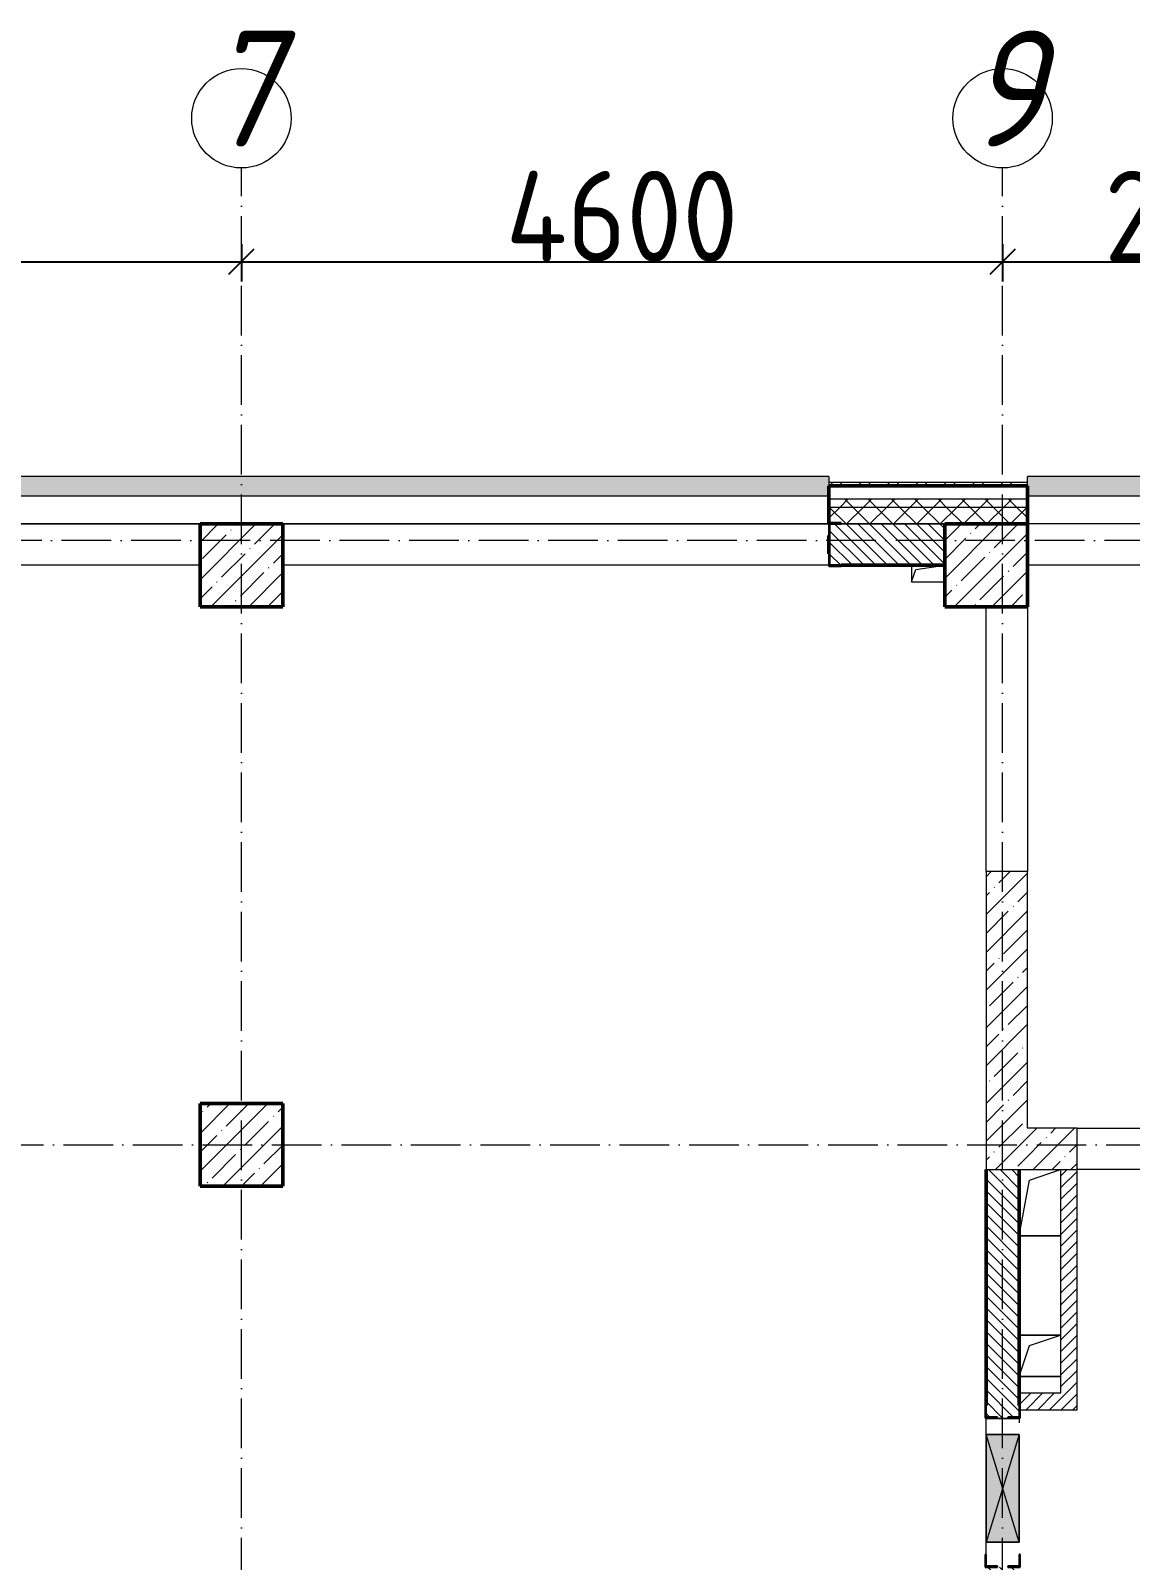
# Model space of a CAD drawing. Header units: millimetres. Extents: x -12989 to 629078, y -109036 to 555275.
# Drawn here: x 525144 to 531790, y 132255 to 141495 of the extents above; entities that cross this region are included whole.
import ezdxf

# ---------------------------------------------------------------- set-up
doc = ezdxf.new("R2010")
doc.units = ezdxf.units.MM
doc.linetypes.add('50_200_ШТРИХ_1Т_ш5_п1_п1_', pattern=[700, 500, -100, 0, -100])
for name, color, linetype, lineweight in [('A-____-____-DIMS', 7, 'Continuous', 9), ('A-DETL-GENF-OTLN', 7, 'Continuous', 9), ('A-FLOR-____-OTLN', 7, 'Continuous', 9), ('A-GENM-____-MCUT', 7, 'Continuous', 25), ('A-GENM-____-OTLN', 7, 'Continuous', 9), ('A-GENM-____-OTLN-1', 7, 'Continuous', 25), ('A-GLAZ-____-OTLN', 7, 'Continuous', 9), ('A-WALL-____-MCUT-1', 7, 'Continuous', 9), ('A-WALL-____-MCUT-2', 7, 'Continuous', 50), ('A-WALL-____-MCUT-3', 7, 'Continuous', 9), ('A-WALL-____-OTLN', 7, 'Continuous', 9), ('A-WALL-____-PATT-1', 7, 'Continuous', 9), ('A-WALL-FNSH-MCUT-1', 7, 'Continuous', 9), ('I-WALL-____-OTLN', 7, 'Continuous', 9), ('S-COLS-____-MCUT', 7, 'Continuous', 50), ('S-COLS-____-OTLN', 7, 'Continuous', 9), ('S-GRID-____-IDEN', 7, 'Continuous', 9), ('S-GRID-____-OTLN-1', 7, '50_200_ШТРИХ_1Т_ш5_п1_п1_', 9)]:
    doc.layers.add(name, color=color, linetype=linetype, lineweight=lineweight)
doc.layers.add('A-GLAZ-____-OTLN-1', color=7, linetype='Continuous', lineweight=9, true_color=0xc0c0c0)
doc.styles.add('ISOCPEUR_I', font='isocpeui.ttf', dxfattribs={"width": 0.9, "height": 2.5})
doc.styles.add('ISOCPEUR_I_9', font='isocpeui.ttf', dxfattribs={"width": 0.9, "height": 250})
doc.styles.add('СПДС', font='isocpeur.ttf', dxfattribs={"width": 0.9})
doc.dimstyles.new('ISO-2_5_0_9К_БОЛЬШОЙ_ОСИ', dxfattribs={"dimscale": 304.8, "dimtxt": 248.995294, "dimasz": 0.492126, "dimexe": 0.393701, "dimexo": 0, "dimgap": 0, "dimtad": 1, "dimdec": 0, "dimzin": 0, "dimdsep": 46, "dimtxsty": 'ISOCPEUR_I_9', "dimblk1": 'OBLIQUE', "dimblk2": 'OBLIQUE', "dimsah": 1, "dimcen": 0.09, "dimdle": 0.393701, "dimazin": 0, "dimtfac": 1, "dimtdec": 4, "dimtix": 1, "dimtmove": 0, "dimatfit": 3, "dimfxl": 1, "dimtvp": 1, "dimtolj": 1, "dimtzin": 0, "dimarcsym": 2})
pattern_1 = [(45, (516567.8, 90784.41), (-70.71068, 70.71068), []), (135, (516567.8, 90784.41), (-70.71068, -70.71068), [])]
pattern_2 = [(45, (516567.8, 90784.41), (-114.04925, 114.04925), []), (45, (516681.85, 90784.41), (-114.04925, 114.04925), [201.612, -40.322, 3.353, -36.97])]
pattern_3 = [(45, (516567.8, 90784.41), (-35.35534, 35.35534), [])]
pattern_4 = [(135, (516567.8, 90784.41), (-35.35534, -35.35534), [])]

# ---------------------------------------------------------------- blocks, each defined once
blk = doc.blocks.new('BSC_Колонна _Прямоугольная - 500х500-V7-АР1_План отверстий 2 этажа в осях 1-64_А-ГГ')
at = {"layer": 'S-COLS-____-OTLN'}
h = blk.add_hatch(dxfattribs=at)
h.set_pattern_fill('FP_33', color=256, style=0, pattern_type=2)
h.set_pattern_definition([(45, (-9850, -43981.04), (-114.04925, 114.04925), []), (45, (-9735.95, -43981.04), (-114.04925, 114.04925), [201.613, -40.323, 3.353, -36.97])])
h.paths.add_polyline_path([(-250, -250), (250, -250), (250, 250), (-250, 250)], flags=0)
at = {"layer": 'S-COLS-____-MCUT'}
for p, q in [((250, 250), (-250, 250)), ((-250, 250), (-250, -250)), ((250, -250), (250, 250)), ((-250, -250), (250, -250))]:
    blk.add_line(p, q, dxfattribs=at)
blk = doc.blocks.new('BSC_Колонна _Прямоугольная - 500х500-V73-АР1_План отверстий 2 этажа в осях 1-64_А-ГГ')
at = {"layer": 'S-COLS-____-OTLN'}
h = blk.add_hatch(dxfattribs=at)
h.set_pattern_fill('FP_102', color=256, style=0, pattern_type=2)
h.set_pattern_definition([(45, (-9850, -47481.04), (-114.04925, 114.04925), []), (45, (-9735.95, -47481.04), (-114.04925, 114.04925), [201.613, -40.323, 3.353, -36.97])])
h.paths.add_polyline_path([(-250, -250), (250, -250), (250, 250), (-250, 250)], flags=0)
at = {"layer": 'S-COLS-____-MCUT'}
for p, q in [((250, 250), (-250, 250)), ((-250, 250), (-250, -250)), ((250, -250), (250, 250)), ((-250, -250), (250, -250))]:
    blk.add_line(p, q, dxfattribs=at)
blk = doc.blocks.new('Отлив_СКБ - Отлив витража_120_НВФ-31885342-АР1_План отверстий 2 этажа в осях 1-64_А-ГГ')
at = {"layer": 'A-GLAZ-____-OTLN-1'}
for points in [[(0, 0), (0, -2), (7800, -2), (7800, 0), (2808.9, 0)], [(0, -2), (0, -120), (7800, -120), (7800, -2), (2808.9, -2)]]:
    blk.add_hatch(color=256, dxfattribs=at).paths.add_polyline_path(points, flags=0)
at = {"layer": 'A-GLAZ-____-OTLN'}
for p, q in [((0, 0), (7800, 0)), ((7800, -2), (0, -2)), ((0, -120), (0, -83)), ((0, -120), (7800, -120))]:
    blk.add_line(p, q, dxfattribs=at)
blk = doc.blocks.new('Фахверк_СКБ_Уголок - 250_2700-27497298-АР1_План отверстий 2 этажа в осях 1-64_А-ГГ')
at = {"layer": 'A-GENM-____-MCUT'}
for p, q in [((200, 181), (125, 181)), ((125, 181), (125, 106)), ((125, 106), (131, 106)), ((131, 106), (131, 175)), ((131, 175), (200, 175)), ((200, 175), (200, 181)), ((131, -6), (125, -6)), ((125, -6), (125, -81)), ((125, -81), (200, -81)), ((131, -75), (131, -6)), ((200, -75), (131, -75)), ((200, -81), (200, -75))]:
    blk.add_line(p, q, dxfattribs=at)
blk = doc.blocks.new('154_Стойка_СКБ_Уголок - СМ-2480_200-28346303-АР1_План отверстий 2 этажа в осях 1-64_А-ГГ')
at = {"layer": 'A-GENM-____-MCUT'}
for p, q in [((125, 156), (125, 81)), ((200, 156), (125, 156)), ((131, 81), (131, 150)), ((131, 150), (200, 150)), ((200, 150), (200, 156)), ((125, 81), (131, 81)), ((131, 19), (125, 19)), ((125, 19), (125, -56)), ((131, -50), (131, 19)), ((125, -56), (200, -56)), ((200, -50), (131, -50)), ((200, -56), (200, -50))]:
    blk.add_line(p, q, dxfattribs=at)
blk = doc.blocks.new('154_Стойка_СКБ_Уголок - СМ-2480_200-28447058-АР1_План отверстий 2 этажа в осях 1-64_А-ГГ')
at = {"layer": 'A-GENM-____-MCUT'}
for p, q in [((125, 156), (125, 81)), ((200, 156), (125, 156)), ((131, 81), (131, 150)), ((131, 150), (200, 150)), ((200, 150), (200, 156)), ((125, 81), (131, 81)), ((131, 19), (125, 19)), ((125, 19), (125, -56)), ((131, -50), (131, 19)), ((125, -56), (200, -56)), ((200, -50), (131, -50)), ((200, -56), (200, -50))]:
    blk.add_line(p, q, dxfattribs=at)
blk = doc.blocks.new('Стойка_Влож_Полоса боковая - Полоса-28213942-АР1_План отверстий 2 этажа в осях 1-64_А-ГГ')
at = {"layer": 'A-GENM-____-OTLN'}
for p, q in [((-5, 60), (0, 60)), ((-5, -60), (-5, 60)), ((0, 31), (0, -31)), ((0, -60), (-5, -60))]:
    blk.add_line(p, q, dxfattribs=at)
blk = doc.blocks.new('AR_Отверстие прямоугольное _в плите_ - AR_Отверстие прямоугольное _в плите_-30459204-АР1_План отверстий 2 этажа в осях 1-64_А-ГГ')
at = {"layer": 'A-GENM-____-OTLN'}
for p, q in [((-62.5, 137.5), (125, 200)), ((-125, -200), (-62.5, 137.5)), ((-125, -200), (125, -200))]:
    blk.add_line(p, q, dxfattribs=at)
blk = doc.blocks.new('AR_Отверстие прямоугольное _в плите_ - AR_Отверстие прямоугольное _в плите_-30458064-АР1_План отверстий 2 этажа в осях 1-64_А-ГГ')
at = {"layer": 'A-GENM-____-OTLN'}
for p, q in [((125, 125), (-125, 125)), ((-62.5, 62.5), (125, 125)), ((-125, -125), (-62.5, 62.5)), ((-125, -125), (125, -125))]:
    blk.add_line(p, q, dxfattribs=at)
blk = doc.blocks.new('AR_Отверстие прямоугольное _в плите_ - AR_Отверстие прямоугольное _в плите_-V165-АР1_План отверстий 2 этажа в осях 1-64_А-ГГ')
at = {"layer": 'A-GENM-____-OTLN'}
for p, q in [((-100, 50), (-100, -50)), ((-100, -50), (-75, 25)), ((-75, 25), (100, 50)), ((-100, -50), (100, -50))]:
    blk.add_line(p, q, dxfattribs=at)
blk = doc.blocks.new('Отлив_СКБ - Отлив витража_120_НВФ-31885289-АР1_План отверстий 2 этажа в осях 1-64_А-ГГ')
at = {"layer": 'A-GLAZ-____-OTLN-1'}
for points in [[(1000, 2), (1000, 120), (0, 120), (0, 2)], [(1000, 0), (1000, 2), (0, 2), (0, 0)]]:
    blk.add_hatch(color=256, dxfattribs=at).paths.add_polyline_path(points, flags=0)
at = {"layer": 'A-GLAZ-____-OTLN'}
for p, q in [((0, 83), (0, 120)), ((1000, 120), (0, 120)), ((1000, 120), (1000, 83)), ((0, 2), (1000, 2)), ((1000, 0), (0, 0))]:
    blk.add_line(p, q, dxfattribs=at)
blk = doc.blocks.new('AR_Отверстие прямоугольное _в стене__БезПР - AR_Отверстие прямоугольное _в стене__БезПР-36788778-АР1_План отверстий 2 этажа в осях 1-64_А-ГГ')
at = {"layer": 'A-GLAZ-____-OTLN'}
blk.add_hatch(color=256, dxfattribs=at).paths.add_polyline_path([(325, -100), (325, 100), (-325, 100), (-325, -100), (-109.6, -100)], flags=0)
at = {"layer": 'A-DETL-GENF-OTLN'}
for p, q in [((-325, -100), (-325, 100)), ((-325, 100), (325, 100)), ((325, 100), (-325, -100)), ((-325, 100), (325, -100)), ((325, 100), (-325, 100)), ((-325, 100), (-325, -100)), ((325, 100), (325, -100)), ((325, -100), (325, 100)), ((325, -100), (-325, -100)), ((-325, -100), (325, -100))]:
    blk.add_line(p, q, dxfattribs=at)
at = {"layer": 'A-GLAZ-____-OTLN'}
blk.add_line((325, 100), (-325, 100), dxfattribs=at)
blk = doc.blocks.new('Ось сетки - Круг_Ø6_00__ISO-2_5_0_9K_-25732049-АР1_План отверстий 2 этажа в осях 1-64_А-ГГ')
at = {"layer": 'S-GRID-____-IDEN'}
blk.add_circle((0, 0), 3, dxfattribs=at)
blk = doc.blocks.new('_Oblique')
at = {"color": 0, "linetype": 'ByBlock', "lineweight": -2}
blk.add_line((-0.5, -0.5), (0.5, 0.5), dxfattribs=at)
blk = doc.blocks.new('*D2981')
at = {"layer": 'A-____-____-DIMS', "color": 0, "lineweight": -2, "transparency": 16777216}
for p, q in [((289220.7, -37442.6), (289220.7, -37668.7)), ((293620.7, -37442.6), (293620.7, -37668.7)), ((289100.7, -37548.7), (293740.7, -37548.7))]:
    blk.add_line(p, q, dxfattribs=at)
at = {"layer": 'Defpoints', "color": 0, "transparency": 16777216}
for p in [(289220.7, -37442.6), (293620.7, -37442.6), (293620.7, -37548.7)]:
    blk.add_point(p, dxfattribs=at)
at = {"layer": 'A-____-____-DIMS', "color": 0, "lineweight": -2, "transparency": 16777216, "xscale": 150, "yscale": 150, "zscale": 150, "rotation": 180}
blk.add_blockref('_Oblique', (289220.7, -37548.7), dxfattribs=at)
at = {"layer": 'A-____-____-DIMS', "color": 0, "lineweight": -2, "transparency": 16777216, "xscale": 150, "yscale": 150, "zscale": 150}
blk.add_blockref('_Oblique', (293620.7, -37548.7), dxfattribs=at)
at = {"layer": 'A-____-____-DIMS', "color": 0, "transparency": 16777216, "insert": (291420.7, -37274.4), "char_height": 548.64, "attachment_point": 5, "style": 'СПДС'}
blk.add_mtext('\\A1;4400', dxfattribs=at)
blk = doc.blocks.new('*D2982')
at = {"layer": 'A-____-____-DIMS', "color": 0, "lineweight": -2, "transparency": 16777216}
for p, q in [((293620.7, -37442.6), (293620.7, -37668.7)), ((298220.7, -37442.6), (298220.7, -37668.7)), ((293500.7, -37548.7), (298340.7, -37548.7))]:
    blk.add_line(p, q, dxfattribs=at)
at = {"layer": 'Defpoints', "color": 0, "transparency": 16777216}
for p in [(293620.7, -37442.6), (298220.7, -37442.6), (298220.7, -37548.7)]:
    blk.add_point(p, dxfattribs=at)
at = {"layer": 'A-____-____-DIMS', "color": 0, "lineweight": -2, "transparency": 16777216, "xscale": 150, "yscale": 150, "zscale": 150, "rotation": 180}
blk.add_blockref('_Oblique', (293620.7, -37548.7), dxfattribs=at)
at = {"layer": 'A-____-____-DIMS', "color": 0, "lineweight": -2, "transparency": 16777216, "xscale": 150, "yscale": 150, "zscale": 150}
blk.add_blockref('_Oblique', (298220.7, -37548.7), dxfattribs=at)
at = {"layer": 'A-____-____-DIMS', "color": 0, "transparency": 16777216, "insert": (295920.7, -37274.4), "char_height": 548.64, "attachment_point": 5, "style": 'СПДС'}
blk.add_mtext('\\A1;4600', dxfattribs=at)
blk = doc.blocks.new('*D2983')
at = {"layer": 'A-____-____-DIMS', "color": 0, "lineweight": -2, "transparency": 16777216}
for p, q in [((298220.7, -37442.6), (298220.7, -37668.7)), ((300820.7, -37442.6), (300820.7, -37668.7)), ((298100.7, -37548.7), (300940.7, -37548.7))]:
    blk.add_line(p, q, dxfattribs=at)
at = {"layer": 'Defpoints', "color": 0, "transparency": 16777216}
for p in [(298220.7, -37442.6), (300820.7, -37442.6), (300820.7, -37548.7)]:
    blk.add_point(p, dxfattribs=at)
at = {"layer": 'A-____-____-DIMS', "color": 0, "lineweight": -2, "transparency": 16777216, "xscale": 150, "yscale": 150, "zscale": 150, "rotation": 180}
blk.add_blockref('_Oblique', (298220.7, -37548.7), dxfattribs=at)
at = {"layer": 'A-____-____-DIMS', "color": 0, "lineweight": -2, "transparency": 16777216, "xscale": 150, "yscale": 150, "zscale": 150}
blk.add_blockref('_Oblique', (300820.7, -37548.7), dxfattribs=at)
at = {"layer": 'A-____-____-DIMS', "color": 0, "transparency": 16777216, "insert": (299520.7, -37274.4), "char_height": 548.64, "attachment_point": 5, "style": 'СПДС'}
blk.add_mtext('\\A1;2600', dxfattribs=at)
blk = doc.blocks.new('3эт')
at = {"layer": 'S-GRID-____-OTLN-1', "color": 251, "ltscale": 0.6, "true_color": 0x636466}
for p, q in [((293620.7, -91346.1), (293620.7, -36982.5)), ((298220.7, -91346.1), (298220.7, -36982.5)), ((310478.4, -39232.4), (279101.9, -39232.4)), ((279101.9, -42882.4), (310478.4, -42882.4))]:
    blk.add_line(p, q, dxfattribs=at)
at = {"layer": 'S-GRID-____-IDEN', "char_height": 700, "width": 202.025, "attachment_point": 1, "style": 'ISOCPEUR_I'}
for s, insert in [('\\fISOCPEUR|b0|i1|c204|p34|;\\W.9;7', (293401.8, -36152.7)), ('\\fISOCPEUR|b0|i1|c204|p34|;\\W.9;9', (298001.8, -36152.7))]:
    blk.add_mtext(s, dxfattribs=dict(at, insert=insert))
at = {"layer": 'A-____-____-DIMS'}
for base, p1, p2, override, picture, middle in [((293620.7, -37548.7), (289220.7, -37442.6), (293620.7, -37442.6), {"dimtxt": 1.8, "dimpost": '<>', "dimtxsty": 'СПДС', "dimfxl": 4400}, '*D2981', (291420.7, -37274.4)), ((298220.7, -37548.7), (293620.7, -37442.6), (298220.7, -37442.6), {"dimtxt": 1.8, "dimpost": '<>', "dimtxsty": 'СПДС', "dimfxl": 4600}, '*D2982', (295920.7, -37274.4)), ((300820.7, -37548.7), (298220.7, -37442.6), (300820.7, -37442.6), {"dimtxt": 1.8, "dimpost": '<>', "dimtxsty": 'СПДС', "dimfxl": 2600}, '*D2983', (299520.7, -37274.4))]:
    dim = blk.add_linear_dim(base=base, p1=p1, p2=p2, dimstyle='ISO-2_5_0_9К_БОЛЬШОЙ_ОСИ', override=override, dxfattribs=at)
    dim.commit()
    dim.dimension.update_dxf_attribs({"geometry": picture, "text_midpoint": middle})

msp = doc.modelspace()

# ---------------------------------------------------------------- hatches: boundary and pattern name
at = {"layer": 'A-WALL-____-PATT-1'}
h = msp.add_hatch(dxfattribs=at)
h.set_pattern_fill('FP_3', color=256, style=0, pattern_type=2)
h.set_pattern_definition([(45, (516567.8, 90784.41), (-85.53659, 85.53659), []), (45, (516624.82, 90784.41), (-85.53659, 85.53659), [])])
h.paths.add_polyline_path([(540347.7976, 138745.4504), (540347.7976, 138765.4504), (532167.7976, 138765.4504), (532167.7976, 138745.4504), (537763.6795, 138745.4504)], flags=0)
h.paths.add_polyline_path([(531167.7976, 138745.4504), (531167.7976, 138765.4504), (529967.7976, 138765.4504), (529967.7976, 138745.4504), (530693.8223, 138745.4504)], flags=0)
h.paths.add_polyline_path([(522167.7976, 138745.4504), (522167.7976, 138765.4504), (513887.7976, 138765.4504), (513887.7976, 138745.4504), (521856.5009, 138745.4504)], flags=0)
h = msp.add_hatch(dxfattribs=at)
h.set_pattern_fill('FP_1', color=256, style=0, pattern_type=2)
h.set_pattern_definition(pattern_1)
h.paths.add_polyline_path([(540217.7976, 138615.4504), (540267.7976, 138615.4504), (540267.7976, 138665.4504), (532167.7976, 138665.4504), (532167.7976, 138615.4504), (537763.6795, 138615.4504)], flags=0)
h.paths.add_polyline_path([(531167.7976, 138615.4504), (531167.7976, 138665.4504), (529967.7976, 138665.4504), (529967.7976, 138615.4504), (530693.8223, 138615.4504)], flags=0)
h.paths.add_polyline_path([(521856.5009, 138615.4504), (522167.7976, 138615.4504), (522167.7976, 138665.4504), (514017.7976, 138665.4504), (514017.7976, 138615.4504), (520089.0366, 138615.4504)], flags=0)
h = msp.add_hatch(dxfattribs=at)
h.set_pattern_fill('FP_1', color=256, style=0, pattern_type=2)
h.set_pattern_definition(pattern_1)
h.paths.add_polyline_path([(540117.7976, 138515.4504), (540217.7976, 138515.4504), (540217.7976, 138615.4504), (532167.7976, 138615.4504), (532167.7976, 138515.4504), (537763.6795, 138515.4504)], flags=0)
h.paths.add_polyline_path([(531167.7976, 138515.4504), (531167.7976, 138615.4504), (529967.7976, 138615.4504), (529967.7976, 138521.4504), (530042.7976, 138521.4504), (530042.7976, 138515.4504), (530693.8223, 138515.4504)], flags=0)
h.paths.add_polyline_path([(522167.7976, 138515.4504), (522167.7976, 138615.4504), (514117.7976, 138615.4504), (514117.7976, 138515.4504), (521856.5009, 138515.4504)], flags=0)
h = msp.add_hatch(dxfattribs=at)
h.set_pattern_fill('FP_6', color=256, style=0, pattern_type=2)
h.set_pattern_definition(pattern_4)
h.paths.add_polyline_path([(529973.7976, 138265.4504), (530667.7976, 138265.4504), (530667.7976, 138515.4504), (529973.7976, 138515.4504), (529973.7976, 138446.4504), (529967.7976, 138446.4504), (529967.7976, 138334.4504), (529973.7976, 138334.4504)], flags=0)
h = msp.add_hatch(dxfattribs=at)
h.set_pattern_fill('FP_25', color=256, style=0, pattern_type=2)
h.set_pattern_definition(pattern_2)
h.paths.add_polyline_path([(531167.7976, 134615.4504), (531167.7976, 136415.4504), (530917.7976, 136415.4504), (530917.7976, 134615.4504)], flags=0)
h = msp.add_hatch(dxfattribs=at)
h.set_pattern_fill('FP_25', color=256, style=0, pattern_type=2)
h.set_pattern_definition(pattern_2)
h.paths.add_polyline_path([(539617.7976, 134615.4504), (539617.7976, 134865.4504), (533067.7976, 134865.4504), (533067.7976, 134615.4504), (537763.6795, 134615.4504)], flags=0)
h.paths.add_polyline_path([(531467.7976, 134615.4504), (531467.7976, 134865.4504), (531167.7976, 134865.4504), (531167.7976, 134615.4504)], flags=0)
h = msp.add_hatch(dxfattribs=at)
h.set_pattern_fill('FP_6', color=256, style=0, pattern_type=2)
h.set_pattern_definition(pattern_4)
h.paths.add_polyline_path([(530957.7976, 132165.4504), (531117.7976, 132165.4504), (531117.7976, 132215.4504), (530917.7976, 132215.4504), (530917.7976, 132165.4504)], flags=0)
h.paths.add_polyline_path([(531048.7976, 133115.4504), (531048.7976, 133121.4504), (531117.7976, 133121.4504), (531117.7976, 134615.4504), (530917.7976, 134615.4504), (530918.5976, 133121.4504), (530986.7976, 133121.4504), (530986.7976, 133115.4504)], flags=0)
h = msp.add_hatch(dxfattribs=at)
h.set_pattern_fill('FP_5', color=256, style=0, pattern_type=2)
h.set_pattern_definition(pattern_3)
h.paths.add_polyline_path([(531467.7976, 133265.4504), (531467.7976, 134615.4504), (531367.7976, 134615.4504), (531367.7976, 133265.4504)], flags=0)
h = msp.add_hatch(dxfattribs=at)
h.set_pattern_fill('FP_5', color=256, style=0, pattern_type=2)
h.set_pattern_definition(pattern_3)
h.paths.add_polyline_path([(531467.7976, 133165.4504), (531467.7976, 133265.4504), (531117.7976, 133265.4504), (531117.7976, 133190.4504), (531123.7976, 133190.4504), (531123.7976, 133165.4504)], flags=0)
at = {"layer": 'S-COLS-____-OTLN'}
h = msp.add_hatch(dxfattribs=at)
h.set_pattern_fill('FP_25', color=256, style=0, pattern_type=2)
h.set_pattern_definition(pattern_2)
h.paths.add_polyline_path([(530667.7976, 138015.4504), (531167.7976, 138015.4504), (531167.7976, 138515.4504), (530667.7976, 138515.4504)], flags=0)

# ---------------------------------------------------------------- linework, layer by layer
at = {"layer": 'A-FLOR-____-OTLN'}
for p, q in [((531367.7976, 134215.4504), (531117.7976, 134215.4504)), ((531117.7976, 133615.4504), (531367.7976, 133615.4504)), ((531367.7976, 133365.4504), (531117.7976, 133365.4504))]:
    msp.add_line(p, q, dxfattribs=at)
at = {"layer": 'A-WALL-____-MCUT-1'}
for p, q in [((530917.7976, 136415.4504), (530917.7976, 134615.4504)), ((531167.7976, 136415.4504), (530917.7976, 136415.4504)), ((531167.7976, 134865.4504), (531167.7976, 136415.4504)), ((531467.7976, 134865.4504), (531167.7976, 134865.4504)), ((531467.7976, 134615.4504), (531467.7976, 134865.4504)), ((530917.7976, 134615.4504), (531467.7976, 134615.4504))]:
    msp.add_line(p, q, dxfattribs=at)
at = {"layer": 'A-WALL-____-MCUT-2'}
for p, q in [((531167.7976, 138745.4504), (529967.7976, 138745.4504)), ((529967.7976, 138745.4504), (529967.7976, 138521.4504)), ((531167.7976, 138515.4504), (531167.7976, 138745.4504)), ((530667.7976, 138515.4504), (531167.7976, 138515.4504)), ((530667.7976, 138265.4504), (530667.7976, 138515.4504)), ((529967.7976, 138446.4504), (529967.7976, 138334.4504)), ((530042.7976, 138265.4504), (530667.7976, 138265.4504)), ((530917.7976, 134615.4504), (530917.7976, 133190.4504)), ((531117.7976, 133190.4504), (531117.7976, 134615.4504))]:
    msp.add_line(p, q, dxfattribs=at)
at = {"layer": 'A-WALL-____-MCUT-3'}
for p, q in [((531167.7976, 138665.4504), (529967.7976, 138665.4504)), ((531167.7976, 138615.4504), (529967.7976, 138615.4504)), ((530042.7976, 138515.4504), (530667.7976, 138515.4504)), ((530667.7976, 138515.4504), (530042.7976, 138515.4504))]:
    msp.add_line(p, q, dxfattribs=at)
at = {"layer": 'A-WALL-____-OTLN'}
for p, q in [((526167.7976, 138515.4504), (522167.7976, 138515.4504)), ((522167.7976, 138515.4504), (526167.7976, 138515.4504)), ((529967.7976, 138515.4504), (526667.7976, 138515.4504)), ((526667.7976, 138515.4504), (529967.7976, 138515.4504)), ((532167.7976, 138515.4504), (531167.7976, 138515.4504)), ((526167.7976, 138265.4504), (522167.7976, 138265.4504)), ((529967.7976, 138265.4504), (526667.7976, 138265.4504)), ((532167.7976, 138265.4504), (531167.7976, 138265.4504)), ((530917.7976, 136415.4504), (530917.7976, 138015.4504)), ((531167.7976, 138015.4504), (531167.7976, 136415.4504)), ((531467.7976, 134865.4504), (533067.7976, 134865.4504)), ((533067.7976, 134615.4504), (531467.7976, 134615.4504))]:
    msp.add_line(p, q, dxfattribs=at)
at = {"layer": 'A-WALL-FNSH-MCUT-1'}
for p, q in [((531167.7976, 138765.4504), (529967.7976, 138765.4504)), ((529967.7976, 138765.4504), (529967.7976, 138745.4504)), ((529967.7976, 138745.4504), (531167.7976, 138745.4504)), ((531167.7976, 138745.4504), (531167.7976, 138765.4504)), ((531367.7976, 134615.4504), (531367.7976, 133265.4504)), ((531467.7976, 133165.4504), (531467.7976, 134615.4504)), ((531367.7976, 133265.4504), (531117.7976, 133265.4504)), ((531123.7976, 133165.4504), (531467.7976, 133165.4504))]:
    msp.add_line(p, q, dxfattribs=at)
at = {"layer": 'I-WALL-____-OTLN'}
for p, q in [((530917.7976, 133015.4504), (530917.7976, 133115.4504)), ((531117.7976, 133115.4504), (531117.7976, 133085.4504)), ((530917.7976, 132290.4504), (530917.7976, 132365.4504))]:
    msp.add_line(p, q, dxfattribs=at)
at = {"layer": 'S-COLS-____-MCUT'}
for p, q in [((531167.7976, 138515.4504), (530667.7976, 138515.4504)), ((530667.7976, 138515.4504), (530667.7976, 138015.4504)), ((531167.7976, 138015.4504), (531167.7976, 138515.4504)), ((530667.7976, 138015.4504), (531167.7976, 138015.4504))]:
    msp.add_line(p, q, dxfattribs=at)

# ---------------------------------------------------------------- block references
msp.add_blockref('3эт', (232797.0902, 177647.8646))
at = {"layer": 'A-GENM-____-OTLN'}
for name, p in [('AR_Отверстие прямоугольное _в плите_ - AR_Отверстие прямоугольное _в плите_-V165-АР1_План отверстий 2 этажа в осях 1-64_А-ГГ', (530567.7976, 138215.4504)), ('AR_Отверстие прямоугольное _в плите_ - AR_Отверстие прямоугольное _в плите_-30459204-АР1_План отверстий 2 этажа в осях 1-64_А-ГГ', (531242.7976, 134415.4504)), ('AR_Отверстие прямоугольное _в плите_ - AR_Отверстие прямоугольное _в плите_-30458064-АР1_План отверстий 2 этажа в осях 1-64_А-ГГ', (531242.7976, 133490.4504))]:
    msp.add_blockref(name, p, dxfattribs=at)
at = {"layer": 'A-GENM-____-OTLN', "rotation": 90.00000000000072}
msp.add_blockref('Стойка_Влож_Полоса боковая - Полоса-28213942-АР1_План отверстий 2 этажа в осях 1-64_А-ГГ', (531017.7976, 133115.4504), dxfattribs=at)
at = {"layer": 'A-GENM-____-OTLN-1'}
msp.add_blockref('Фахверк_СКБ_Уголок - 250_2700-27497298-АР1_План отверстий 2 этажа в осях 1-64_А-ГГ', (529842.7976, 138340.4504), dxfattribs=at)
at = {"layer": 'A-GENM-____-OTLN-1', "rotation": 90.00000000000071}
for name, p in [('154_Стойка_СКБ_Уголок - СМ-2480_200-28346303-АР1_План отверстий 2 этажа в осях 1-64_А-ГГ', (531067.7976, 132990.4504)), ('154_Стойка_СКБ_Уголок - СМ-2480_200-28447058-АР1_План отверстий 2 этажа в осях 1-64_А-ГГ', (531067.7976, 132090.4504))]:
    msp.add_blockref(name, p, dxfattribs=at)
at = {"layer": 'A-GLAZ-____-OTLN'}
for name, p, rotation in [('Отлив_СКБ - Отлив витража_120_НВФ-31885342-АР1_План отверстий 2 этажа в осях 1-64_А-ГГ', (529967.7976, 138682.4504), 180), ('AR_Отверстие прямоугольное _в стене__БезПР - AR_Отверстие прямоугольное _в стене__БезПР-36788778-АР1_План отверстий 2 этажа в осях 1-64_А-ГГ', (531017.7976, 132690.4504), 270.0000000000007)]:
    msp.add_blockref(name, p, dxfattribs=dict(at, rotation=rotation))
msp.add_blockref('Отлив_СКБ - Отлив витража_120_НВФ-31885289-АР1_План отверстий 2 этажа в осях 1-64_А-ГГ', (531167.7976, 138682.4504), dxfattribs=at)
at = {"layer": 'S-COLS-____-OTLN'}
for name, p in [('BSC_Колонна _Прямоугольная - 500х500-V73-АР1_План отверстий 2 этажа в осях 1-64_А-ГГ', (526417.7976, 138265.4504)), ('BSC_Колонна _Прямоугольная - 500х500-V7-АР1_План отверстий 2 этажа в осях 1-64_А-ГГ', (526417.7976, 134765.4504))]:
    msp.add_blockref(name, p, dxfattribs=at)
at = {"layer": 'S-GRID-____-IDEN', "xscale": 99.99999999999993, "yscale": 99.99999999999993, "zscale": 99.99999999999993}
for p in [(526417.7976, 140965.368), (531017.7976, 140965.368)]:
    msp.add_blockref('Ось сетки - Круг_Ø6_00__ISO-2_5_0_9K_-25732049-АР1_План отверстий 2 этажа в осях 1-64_А-ГГ', p, dxfattribs=at)

doc.saveas('drawing.dxf')
